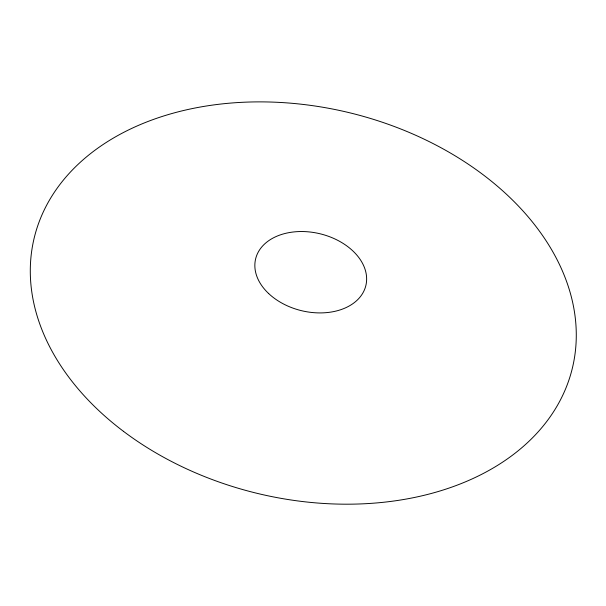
<?xml version="1.0" encoding="UTF-8"?>
<svg xmlns="http://www.w3.org/2000/svg" width="606" height="606" viewBox="0 0 606 606"><rect width="100%" height="100%" fill="white"/><g stroke="black" fill="none" stroke-linecap="round" stroke-linejoin="round"><path stroke-width="0.91" d="M268.685 293.577A56.706 39.557 13.6 0 0 363.653 291.547A56.706 39.557 13.6 0 0 299.887 231.545A56.706 39.557 13.6 0 0 268.685 293.577M123.442 431.313A276.844 195.821 13.6 0 0 571.079 373.076A276.844 195.821 13.6 0 0 215.342 104.709A276.844 195.821 13.6 0 0 123.442 431.313"/></g></svg>
